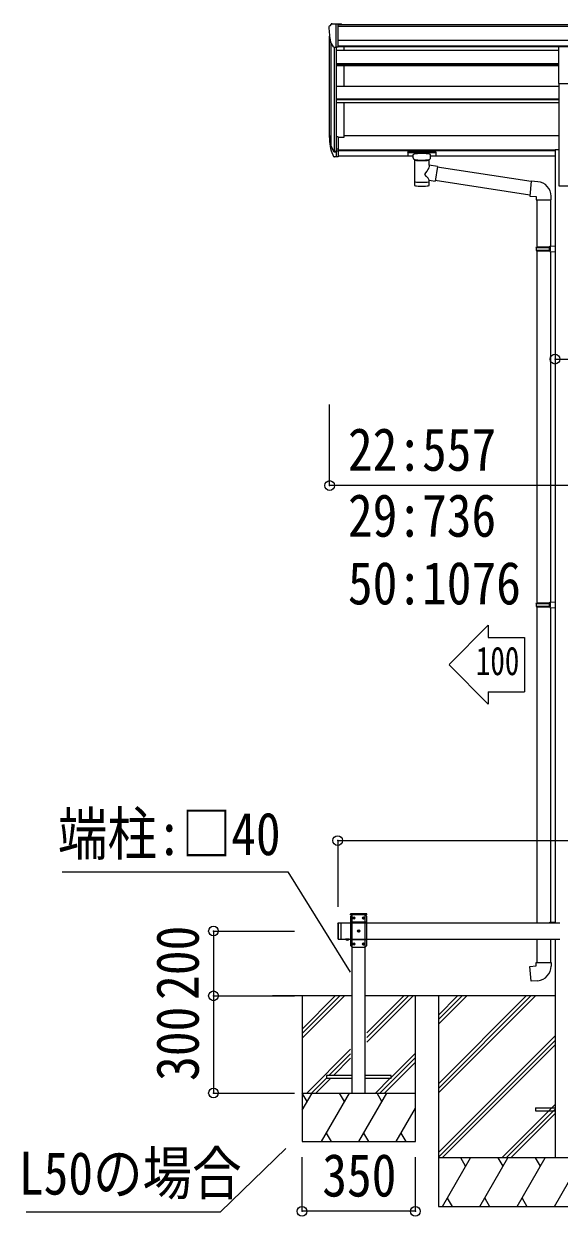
# Model space of a CAD drawing. Units: millimetres at full size, sheet at 1:30. Extents: x -8385 to 8479, y -5853 to 5787.
# Drawn here: x 1971 to 3625, y -3098 to 583 of the extents above; entities that cross this region are included whole.
import ezdxf
from ezdxf.enums import TextEntityAlignment as Align

# ---------------------------------------------------------------- set-up
doc = ezdxf.new("R2010")
doc.units = ezdxf.units.MM
doc.header["$LTSCALE"] = 30
doc.header["$PDMODE"] = 32
doc.header["$PDSIZE"] = 30
doc.linetypes.add('CHAIN1', pattern=[8, 5, -1, 1, -1])
for name, color, linetype, lineweight in [('0-0_0', 7, 'Continuous', 9), ('0-1_本体', 4, 'Continuous', 9), ('0-2_部品', 7, 'Continuous', 9), ('0-3_ELV2', 4, 'Continuous', 9), ('0-4_TABLE1', 3, 'Continuous', 9), ('0-5_DIM1', 3, 'Continuous', 9), ('0-6_OTH_LINE', 6, 'Continuous', 9), ('0-8_PARTS2', 5, 'CHAIN1', 9), ('0-A_寸法', 6, 'Continuous', 9)]:
    doc.layers.add(name, color=color, linetype=linetype, lineweight=lineweight)
doc.styles.add('ＭＳ ゴシック', font='')
doc.styles.get('ＭＳ ゴシック').set_extended_font_data('MS Gothic')

msp = doc.modelspace()

# ---------------------------------------------------------------- linework, layer by layer
at = {"layer": '0-0_0'}
for p, q in [((2985.33, -2417.54), (2738.79, -2417.54)), ((2830.33, -2417.54), (2830.33, -2867.54)), ((2830.33, -2519.89), (2932.68, -2417.54)), ((2830.33, -2534.03), (2946.82, -2417.54)), ((2830.33, -2548.17), (2960.96, -2417.54)), ((3611.83, -2417.54), (3025.33, -2417.54)), ((3030.33, -2560.3), (3173.1, -2417.54)), ((3030.33, -2546.16), (3158.96, -2417.54)), ((3030.33, -2532.02), (3144.81, -2417.54)), ((3180.33, -2867.54), (3180.33, -2417.54)), ((3251.43, -2689.04), (3522.94, -2417.54)), ((3251.43, -2703.18), (3537.08, -2417.54)), ((3251.43, -2717.32), (3551.22, -2417.54)), ((3251.43, -2476.91), (3310.8, -2417.54)), ((3251.43, -2491.05), (3324.95, -2417.54)), ((3251.43, -2505.19), (3339.09, -2417.54)), ((3251.43, -2901.17), (3611.83, -2540.78)), ((3251.43, -2915.31), (3611.83, -2554.92)), ((3263.35, -2917.54), (3611.83, -2569.06)), ((2844.81, -2717.54), (2980.33, -2582.02)), ((2912.95, -2663.54), (2980.33, -2596.16)), ((2927.09, -2663.54), (2980.33, -2610.3)), ((3071.08, -2717.54), (3180.33, -2608.3)), ((3105.33, -2669.15), (3180.33, -2594.15)), ((3085.23, -2717.54), (3180.33, -2622.44)), ((2858.95, -2717.54), (2905.33, -2671.16)), ((2873.09, -2717.54), (2919.09, -2671.54)), ((3056.94, -2717.54), (3102.94, -2671.54)), ((2830.33, -2770.66), (2861, -2717.54)), ((2830.33, -2717.54), (3180.33, -2717.54)), ((2846, -2743.52), (2830.99, -2717.54)), ((2889.86, -2867.54), (2976.47, -2717.54)), ((2961.47, -2743.52), (2946.46, -2717.54)), ((3005.33, -2867.54), (3091.94, -2717.54)), ((3076.94, -2743.52), (3061.94, -2717.54)), ((3447.2, -2917.54), (3611.83, -2752.91)), ((3120.8, -2867.54), (3180.33, -2764.44)), ((3461.34, -2917.54), (3611.83, -2767.05)), ((3475.48, -2917.54), (3611.83, -2781.19)), ((2830.33, -2867.54), (3180.33, -2867.54)), ((2904.86, -2841.56), (2919.86, -2867.54)), ((3020.33, -2841.56), (3035.33, -2867.54)), ((3135.8, -2841.56), (3150.8, -2867.54)), ((4051.43, -2917.54), (3251.43, -2917.54)), ((3264.14, -3067.54), (3350.74, -2917.54)), ((3335.74, -2943.52), (3320.74, -2917.54)), ((3379.61, -3067.54), (3466.21, -2917.54)), ((3451.21, -2943.52), (3436.21, -2917.54)), ((3495.08, -3067.54), (3581.68, -2917.54)), ((3566.68, -2943.52), (3551.68, -2917.54)), ((3610.55, -3067.54), (3697.15, -2917.54)), ((3279.14, -3041.56), (3294.14, -3067.54)), ((3394.61, -3041.56), (3409.61, -3067.54)), ((3510.08, -3041.56), (3525.08, -3067.54))]:
    msp.add_line(p, q, dxfattribs=at)
msp.add_lwpolyline([(3251.43, -2417.54), (3251.43, -3067.54), (4051.43, -3067.54)], dxfattribs=at)
at = {"layer": '0-1_本体'}
for p, q in [((2941.83, 581.11), (5792.83, 581.11)), ((2941.83, 575.76), (5792.83, 575.76)), ((2915.33, 231.59), (2915.33, 544.35)), ((2919.61, 525.55), (2919.61, 207.32)), ((2941.83, 532.23), (5792.83, 532.23)), ((2929.33, 510.2), (2929.33, 189.32)), ((2935.33, 509.72), (2935.33, 233.76)), ((3623.93, 500.93), (2935.33, 500.93)), ((2941.83, 514.56), (5792.83, 514.56)), ((3623.93, 512.18), (2941.83, 512.18)), ((2960.33, 500.93), (2960.33, 512.18)), ((3623.93, 459), (2935.33, 459)), ((3623.93, 457.51), (2935.33, 457.51)), ((3623.93, 453.31), (2935.33, 453.31)), ((2960.33, 389.57), (2960.33, 453.31)), ((3623.92, 389.57), (2935.33, 389.57)), ((3623.93, 399.14), (3623.93, 82.35)), ((3623.93, 350.13), (2935.33, 350.13)), ((3623.93, 348.65), (2935.33, 348.65)), ((3623.93, 339.4), (2935.33, 339.4)), ((2960.33, 232.93), (2960.33, 339.4)), ((2941.83, 232.93), (2960.33, 232.93)), ((2960.33, 237.73), (3623.93, 237.73)), ((2941.83, 193.64), (3611.93, 193.64)), ((2941.83, 192.24), (3611.93, 192.24)), ((3611.93, 194.92), (3623.93, 194.92)), ((3611.93, 194.92), (3611.93, -2192.54)), ((2941.83, 174.87), (3173.43, 174.87)), ((3227.43, 174.87), (3611.93, 174.87)), ((3623.93, 82.35), (3678.93, 82.35)), ((3611.93, -2242.54), (3611.93, -2917.54))]:
    msp.add_line(p, q, dxfattribs=at)
at = {"layer": '0-2_部品'}
for p, q in [((2913.33, 573.34), (2913.33, 572.71)), ((2920.24, 582.14), (2916.17, 576.33)), ((2923.33, 582.71), (2921, 582.57)), ((2923.33, 582.71), (2941.83, 582.71)), ((2935.33, 509.72), (2935.33, 582.71)), ((2941.83, 582.71), (2951.83, 582.62)), ((2941.83, 510.72), (2941.83, 582.71)), ((2951.83, 581.11), (2951.83, 582.62)), ((2927.71, 511.54), (2918.43, 527.6)), ((2935.33, 509.72), (2930.12, 510.04)), ((2941.83, 510.72), (2935.33, 510.72)), ((3623.93, 512.87), (3678.93, 512.87)), ((3623.93, 398.71), (3623.93, 512.87)), ((3623.93, 398.71), (3678.93, 398.71)), ((2935.33, 233.76), (2935.33, 171.87)), ((2941.83, 233.76), (2935.33, 233.76)), ((2941.83, 233.76), (2941.83, 172.69)), ((2917.72, 207.72), (2927.89, 188.54)), ((2928.9, 189.79), (2919.14, 208.21)), ((2920.31, 190.86), (2927.89, 173.37)), ((2935.33, 189.04), (2930.2, 189.04)), ((2935.33, 187.04), (2930.49, 187.04)), ((2941.83, 195.44), (2935.33, 195.44)), ((2941.83, 190.04), (2935.33, 190.04)), ((3156.93, 186.98), (3156.93, 176.22)), ((3156.93, 186.79), (3156.93, 185.25)), ((3158.93, 187.65), (3241.93, 187.65)), ((3158.93, 185.47), (3241.93, 185.47)), ((3243.93, 186.98), (3243.93, 176.22)), ((2935.33, 171.87), (2930.49, 171.87)), ((2941.83, 172.69), (2935.33, 172.69)), ((3158.93, 175.56), (3173.43, 175.56)), ((3173.43, 168.75), (3173.43, 179.03)), ((3177.53, 164.25), (3177.52, 83.96)), ((3223.33, 146.68), (3223.33, 164.26)), ((3227.43, 168.75), (3227.43, 179.03)), ((3227.43, 175.56), (3241.93, 175.56)), ((3248.56, 142.77), (3223.33, 146.68)), ((3248.56, 142.77), (3241.54, 97.51)), ((3537.91, 95.82), (3248.24, 140.75)), ((3223.35, 83.96), (3223.33, 100.59)), ((3223.33, 100.33), (3241.54, 97.51)), ((3534.24, 53.88), (3241.81, 99.25)), ((3558.86, 95.28), (3538.02, 97.1)), ((3553.93, 39.53), (3599.93, 39.53)), ((3555.93, 39.53), (3555.93, -105.6)), ((3597.93, 39.53), (3597.93, -103.04)), ((3599.93, 39.53), (3599.93, 50.45)), ((3553.93, -107.6), (3554.93, -105.6)), ((3553.93, -107.6), (3597.93, -107.6)), ((3553.93, -107.6), (3553.93, -115.6)), ((3554.93, -105.6), (3597.93, -105.6)), ((3593.46, -107.6), (3593.03, -105.6)), ((3595.93, -103.1), (3611.93, -102.63)), ((3595.93, -105.1), (3595.93, -103.1)), ((3595.93, -105.1), (3597.93, -105.1)), ((3611.93, -102.63), (3611.93, -120.57)), ((3553.93, -115.6), (3597.93, -115.6)), ((3553.93, -115.6), (3554.93, -117.6)), ((3554.93, -117.6), (3597.93, -117.6)), ((3555.93, -117.6), (3555.93, -1204.78)), ((3595.93, -120.1), (3595.93, -118.1)), ((3595.93, -120.1), (3611.93, -120.57)), ((3597.93, -120.15), (3597.93, -1202.22)), ((3553.93, -1206.78), (3554.93, -1204.78)), ((3553.93, -1206.78), (3597.93, -1206.78)), ((3553.93, -1206.78), (3553.93, -1214.78)), ((3554.93, -1204.78), (3597.93, -1204.78)), ((3593.46, -1206.78), (3593.03, -1204.78)), ((3595.93, -1202.28), (3611.93, -1201.81)), ((3595.93, -1204.28), (3595.93, -1202.28)), ((3595.93, -1204.28), (3597.93, -1204.28)), ((3611.93, -1201.81), (3611.93, -1219.75)), ((3553.93, -1214.78), (3597.93, -1214.78)), ((3553.93, -1214.78), (3554.93, -1216.78)), ((3554.93, -1216.78), (3597.93, -1216.78)), ((3555.93, -1216.78), (3555.93, -2192.54)), ((3595.93, -1219.28), (3595.93, -1217.28)), ((3595.93, -1219.28), (3611.93, -1219.75)), ((3597.93, -1219.34), (3597.91, -2190.39)), ((3595.93, -2190.44), (3611.93, -2189.97)), ((3595.93, -2192.44), (3595.93, -2190.44)), ((3595.93, -2192.44), (3597.93, -2192.44)), ((3597.93, -2192.54), (3597.93, -2192.44)), ((3555.93, -2242.54), (3555.93, -2314.94)), ((3597.93, -2242.54), (3597.93, -2314.94)), ((3553.93, -2314.94), (3599.93, -2314.94)), ((3553.93, -2324.94), (3553.93, -2314.94)), ((3599.93, -2314.94), (3599.93, -2325.86))]:
    msp.add_line(p, q, dxfattribs=at)
at = {"layer": '0-2_部品', "color": 4}
for p, q in [((3551.43, -2763.04), (3611.83, -2763.04)), ((3551.43, -2763.04), (3551.43, -2772.04)), ((3551.43, -2772.04), (3611.83, -2772.04))]:
    msp.add_line(p, q, dxfattribs=at)
at = {"layer": '0-2_部品'}
for points in [[(3156.93, 186.98), (3156.97, 187.18), (3157.06, 187.31), (3157.15, 187.41), (3157.25, 187.47), (3157.38, 187.51), (3157.67, 187.58), (3158.16, 187.62), (3158.7, 187.64), (3158.93, 187.65)], [(3241.93, 187.65), (3242.29, 187.64), (3242.82, 187.62), (3243.27, 187.56), (3243.57, 187.49), (3243.74, 187.39), (3243.86, 187.25), (3243.93, 187.07), (3243.93, 186.98)], [(3156.93, 176.22), (3156.97, 176.03), (3157.06, 175.89), (3157.15, 175.8), (3157.25, 175.74), (3157.38, 175.69), (3157.67, 175.63), (3158.16, 175.58), (3158.7, 175.56), (3158.93, 175.56)], [(3173.47, 168.81), (3173.45, 168.45), (3173.7, 167.49), (3174.22, 166.61), (3175.02, 165.77), (3176.13, 164.97), (3177.53, 164.25)], [(3223.33, 164.26), (3223.57, 164.35), (3224.92, 165.09), (3226.04, 165.94), (3226.79, 166.8), (3227.25, 167.7), (3227.42, 168.59)], [(3241.93, 175.56), (3242.29, 175.56), (3242.82, 175.59), (3243.27, 175.64), (3243.57, 175.72), (3243.74, 175.81), (3243.86, 175.95), (3243.93, 176.13), (3243.93, 176.22)], [(3538.02, 97.1), (3534.01, 51.27), (3553.93, 49.53), (3553.93, 39.53)], [(3593.46, -107.6), (3593.46, -115.6), (3593.03, -117.6)], [(3595.93, -118.1), (3597.93, -118.1), (3597.93, -105.1)], [(3593.46, -1206.78), (3593.46, -1214.78), (3593.03, -1216.78)], [(3595.93, -1217.28), (3597.93, -1217.28), (3597.93, -1204.28)], [(3558.86, -2370.69), (3538.02, -2372.51), (3534.01, -2326.69), (3553.93, -2324.94)]]:
    msp.add_lwpolyline(points, dxfattribs=at)
for centre, radius, start, end in [((2916.33, 573.34), 3, 93, 180), ((3115.33, 572.71), 202, 180, 192.90261), ((2921.06, 581.57), 1, 93.5, 145), ((2930.31, 513.04), 3, 210, 266.5), ((3003.99, 229.88), 89.07, 174.49576, 194.41188), ((3003.28, 234.16), 88.05, 177.22392, 197.21071), ((3048.55, 226.94), 133.22, 183.27987, 195.71302), ((2930.49, 190.04), 3, 210, 270), ((2930.2, 190.54), 1.5, 210, 270), ((2930.49, 174.87), 3, 210, 270), ((3554.93, 50.45), 45, 0, 85), ((3554.93, -2325.86), 45, 275, 0)]:
    msp.add_arc(centre, radius, start, end, dxfattribs=at)
for centre, major_axis, ratio, start_param, end_param in [((3158.93, 185.25), (2, 0), 0.109601, 1.5707963, 3.1415927), ((3241.93, 185.25), (2, 0), 0.109601, 0, 1.5707963), ((3200.43, 179.03), (27, 0), 0.122176, 6.2831853, 9.424778), ((3200.45, 163.8), (-22.91, 0.42), 0.072511, 0.0008029, 1.5715993), ((3200.45, 162.17), (-22.91, 0.42), 0.072511, 0.0008029, 1.5715993), ((3200.42, 163.8), (22.92, 0.42), 0.07247, 4.71158, 6.2823764), ((3200.42, 162.17), (22.92, 0.42), 0.07247, 4.71158, 6.2823764), ((3211.43, 168.75), (16, 0), 0.361356, 6.2636979, 6.2831853), ((3200.43, 120.14), (-22.81, -26.62), 0.234429, 1.6855472, 3.1268519), ((3202.99, 122.78), (20.32, -22.25), 0.045535, 0.0389954, 1.3075346), ((3200.43, 83.96), (22.92, 0), 0.101955, 3.1415499, 6.2833984), ((3200.43, 96.4), (22.91, 0), 0.122865, 3.1415927, 6.2831853)]:
    msp.add_ellipse(centre, major_axis=major_axis, ratio=ratio, start_param=start_param, end_param=end_param, dxfattribs=at)
at = {"layer": '0-3_ELV2'}
for p, q in [((2980.03, -2167.54), (2980.14, -2165.49)), ((3030.63, -2167.54), (2980.03, -2167.54)), ((3029.53, -2164.54), (2981.14, -2164.54)), ((2985.33, -2717.54), (2985.33, -2167.54)), ((3025.33, -2167.54), (3030.33, -2172.54)), ((3025.33, -2717.54), (3025.33, -2167.54)), ((3030.63, -2167.54), (3030.52, -2165.49)), ((2980.33, -2172.54), (2980.33, -2262.54)), ((3030.33, -2190.24), (2980.33, -2190.24)), ((2989.07, -2177.12), (2988.23, -2177.12)), ((2991.59, -2177.96), (2992.43, -2177.96)), ((3019.07, -2177.12), (3018.23, -2177.12)), ((3021.59, -2177.96), (3022.43, -2177.96)), ((3030.33, -2262.54), (3030.33, -2172.54)), ((3030.33, -2244.84), (2980.33, -2244.84)), ((3004.07, -2217.12), (3003.23, -2217.12)), ((3006.59, -2217.96), (3007.43, -2217.96)), ((2985.33, -2267.54), (2980.33, -2262.54)), ((2989.07, -2257.12), (2988.23, -2257.12)), ((2991.59, -2257.96), (2992.43, -2257.96)), ((3019.07, -2257.12), (3018.23, -2257.12)), ((3021.59, -2257.96), (3022.43, -2257.96)), ((2905.33, -2663.54), (2905.33, -2671.54)), ((2985.33, -2663.54), (2905.33, -2663.54)), ((2905.33, -2671.54), (2985.33, -2671.54)), ((3105.33, -2663.54), (3025.33, -2663.54)), ((3025.33, -2671.54), (3105.33, -2671.54)), ((3105.33, -2671.54), (3105.33, -2663.54))]:
    msp.add_line(p, q, dxfattribs=at)
for points in [[(3025.33, -2167.54), (2985.33, -2167.54), (2980.33, -2172.54)], [(2988.23, -2177.12), (2988.23, -2177.96), (2989.07, -2177.96)], [(2990.75, -2176.28), (2990.75, -2175.44), (2989.91, -2175.44), (2989.91, -2176.28)], [(2989.91, -2178.8), (2989.91, -2179.64), (2990.75, -2179.64), (2990.75, -2178.8)], [(2992.43, -2177.96), (2992.43, -2177.12), (2991.59, -2177.12)], [(3018.23, -2177.12), (3018.23, -2177.96), (3019.07, -2177.96)], [(3020.75, -2176.28), (3020.75, -2175.44), (3019.91, -2175.44), (3019.91, -2176.28)], [(3019.91, -2178.8), (3019.91, -2179.64), (3020.75, -2179.64), (3020.75, -2178.8)], [(3022.43, -2177.96), (3022.43, -2177.12), (3021.59, -2177.12)], [(3003.23, -2217.12), (3003.23, -2217.96), (3004.07, -2217.96)], [(3005.75, -2216.28), (3005.75, -2215.44), (3004.91, -2215.44), (3004.91, -2216.28)], [(3004.91, -2218.8), (3004.91, -2219.64), (3005.75, -2219.64), (3005.75, -2218.8)], [(3007.43, -2217.96), (3007.43, -2217.12), (3006.59, -2217.12)], [(2985.33, -2267.54), (3025.33, -2267.54), (3030.33, -2262.54)], [(2988.23, -2257.12), (2988.23, -2257.96), (2989.07, -2257.96)], [(2990.75, -2256.28), (2990.75, -2255.44), (2989.91, -2255.44), (2989.91, -2256.28)], [(2989.91, -2258.8), (2989.91, -2259.64), (2990.75, -2259.64), (2990.75, -2258.8)], [(2992.43, -2257.96), (2992.43, -2257.12), (2991.59, -2257.12)], [(3018.23, -2257.12), (3018.23, -2257.96), (3019.07, -2257.96)], [(3020.75, -2256.28), (3020.75, -2255.44), (3019.91, -2255.44), (3019.91, -2256.28)], [(3019.91, -2258.8), (3019.91, -2259.64), (3020.75, -2259.64), (3020.75, -2258.8)], [(3022.43, -2257.96), (3022.43, -2257.12), (3021.59, -2257.12)]]:
    msp.add_lwpolyline(points, dxfattribs=at)
for centre in [(2990.33, -2177.54), (3020.33, -2177.54), (3005.33, -2217.54), (2990.33, -2257.54), (3020.33, -2257.54)]:
    msp.add_circle(centre, 3.5, dxfattribs=at)
for centre, radius, start, end in [((2981.14, -2165.54), 1, 90, 176.99994), ((3029.53, -2165.54), 1, 3.00011, 90), ((2989.07, -2176.28), 0.84, 270, 0), ((2989.07, -2178.8), 0.84, 0, 90), ((2991.59, -2176.28), 0.84, 180, 270), ((2991.59, -2178.8), 0.84, 90, 180), ((3019.07, -2176.28), 0.84, 270, 0), ((3019.07, -2178.8), 0.84, 0, 90), ((3021.59, -2176.28), 0.84, 180, 270), ((3021.59, -2178.8), 0.84, 90, 180), ((3004.07, -2216.28), 0.84, 270, 0), ((3004.07, -2218.8), 0.84, 0, 90), ((3006.59, -2216.28), 0.84, 180, 270), ((3006.59, -2218.8), 0.84, 90, 180), ((2989.07, -2256.28), 0.84, 270, 0), ((2989.07, -2258.8), 0.84, 0, 90), ((2991.59, -2256.28), 0.84, 180, 270), ((2991.59, -2258.8), 0.84, 90, 180), ((3019.07, -2256.28), 0.84, 270, 0), ((3019.07, -2258.8), 0.84, 0, 90), ((3021.59, -2256.28), 0.84, 180, 270), ((3021.59, -2258.8), 0.84, 90, 180)]:
    msp.add_arc(centre, radius, start, end, dxfattribs=at)
at = {"layer": '0-4_TABLE1'}
for p, q in [((2088.75, -2034.63), (2786.61, -2034.63)), ((2786.61, -2034.63), (2979.4, -2344.23)), ((2950.33, -2192.54), (3626.43, -2192.54)), ((2950.33, -2242.54), (3626.43, -2242.54))]:
    msp.add_line(p, q, dxfattribs=at)
at = {"layer": '0-5_DIM1'}
for p, q in [((2940.33, -2194.54), (2940.33, -2240.54)), ((2942.33, -2192.54), (2942.33, -2242.54)), ((2950.33, -2192.54), (2950.33, -2242.54)), ((2940.33, -2240.54), (2942.33, -2242.54)), ((2942.33, -2242.54), (2952.33, -2242.54)), ((2976.23, -2242.54), (2964.43, -2242.54)), ((2964.43, -2242.54), (2964.43, -2243.05)), ((2976.23, -2242.54), (2964.43, -2242.54)), ((2964.43, -2242.54), (2964.43, -2243.05)), ((2976.23, -2243.05), (2964.43, -2243.05)), ((2976.23, -2243.05), (2964.43, -2243.05)), ((2972.83, -2242.54), (2967.83, -2242.54)), ((2972.83, -2242.54), (2967.83, -2242.54)), ((2976.23, -2242.54), (2976.23, -2243.05)), ((2976.23, -2242.54), (2976.23, -2243.05))]:
    msp.add_line(p, q, dxfattribs=at)
for points in [[(2940.33, -2194.54), (2942.33, -2192.54), (2952.33, -2192.54)], [(2967.88, -2245.26), (2969.18, -2242.59), (2970.33, -2241.98)], [(2967.88, -2245.26), (2969.18, -2242.59), (2970.33, -2241.98)], [(2972.78, -2245.26), (2971.48, -2242.59), (2970.33, -2241.98)], [(2972.78, -2245.26), (2971.48, -2242.59), (2970.33, -2241.98)]]:
    msp.add_lwpolyline(points, dxfattribs=at)
msp.add_arc((2970.33, -2237.62), 8.02, 222.61678, 317.38322, dxfattribs=at)
msp.add_arc((2970.33, -2237.62), 8.02, 222.61678, 317.38322, dxfattribs=at)
at = {"layer": '0-6_OTH_LINE'}
for p, q in [((2915.33, -842.34), (2915.33, -592.34)), ((5819.33, -842.34), (2915.33, -842.34)), ((2556.66, -2217.54), (2806.66, -2217.54)), ((2556.66, -2217.54), (2556.66, -2417.54)), ((2556.66, -2217.54), (2806.66, -2217.54)), ((2556.66, -2217.54), (2556.66, -2417.54)), ((2556.66, -2417.54), (2806.66, -2417.54)), ((2556.66, -2417.54), (2806.66, -2417.54)), ((2556.66, -2417.54), (2556.66, -2717.54)), ((2556.66, -2717.54), (2806.66, -2717.54)), ((2830.33, -3082.54), (2830.33, -2915.15)), ((3180.33, -3082.54), (3180.33, -2915.15)), ((3180.33, -3082.54), (2830.33, -3082.54)), ((3180.33, -3082.54), (2830.33, -3082.54))]:
    msp.add_line(p, q, dxfattribs=at)
at = {"layer": '0-6_OTH_LINE', "color": 7}
for p, q in [((3405, -1273.86), (3284.77, -1395.07)), ((3405, -1273.86), (3405, -1311.5)), ((3405, -1516.9), (3284.77, -1395.69)), ((3405, -1479.27), (3517.22, -1479.27)), ((3405, -1479.27), (3405, -1516.9))]:
    msp.add_line(p, q, dxfattribs=at)
at = {"layer": '0-6_OTH_LINE'}
msp.add_lwpolyline([(3611.93, -452.24), (3690.93, -452.24), (4868.84, -452.24)], dxfattribs=at)
at = {"layer": '0-6_OTH_LINE', "color": 7}
for points in [[(3405, -1311.5), (3517.22, -1311.5), (3517.22, -1479.27)], [(1977.97, -3083.84), (2578.09, -3083.84), (2780.34, -2888.22)]]:
    msp.add_lwpolyline(points, dxfattribs=at)
at = {"layer": '0-6_OTH_LINE'}
for p in [(3611.93, -452.24), (2915.33, -842.34), (2556.66, -2217.54), (2556.66, -2217.54), (2556.66, -2417.54), (2556.66, -2417.54), (2556.66, -2717.54), (2830.33, -3082.54), (2830.33, -3082.54), (3180.33, -3082.54), (3180.33, -3082.54)]:
    msp.add_point(p, dxfattribs=at)
at = {"layer": '0-A_寸法'}
for q in [(2940.33, -2142.74), (5794.33, -1938.12)]:
    msp.add_line((2940.33, -1938.12), q, dxfattribs=at)
msp.add_point((2940.33, -1938.12), dxfattribs=at)

# ---------------------------------------------------------------- texts
at = {"layer": '0-6_OTH_LINE', "color": 7, "style": 'ＭＳ ゴシック'}
for s, height, width, p in [('22:557', 132, 0.85, (2972.06, -836.34)), ('29:736', 132, 0.85, (2972.06, -1040.02)), ('50:1076', 132, 0.85, (2972.06, -1248.9)), ('100', 87.98, 0.75, (3367.12, -1453.99)), ('L50の場合', 132, 0.85, (1955.45, -3070.58)), ('350', 132, 0.85, (2892.83, -3076.54)), ('350', 132, 0.85, (2892.83, -3076.54))]:
    msp.add_text(s, height=height, dxfattribs=dict(at, width=width)).set_placement(p, align=Align.BOTTOM_LEFT)
at = {"layer": '0-6_OTH_LINE', "color": 7, "style": 'ＭＳ ゴシック', "width": 0.85}
for s, p in [('200', (2550.66, -2430.04)), ('200', (2550.66, -2430.04)), ('300', (2550.66, -2680.04))]:
    msp.add_text(s, height=132, rotation=90, dxfattribs=at).set_placement(p, align=Align.BOTTOM_LEFT)
at = {"layer": '0-8_PARTS2', "color": 7, "style": 'ＭＳ ゴシック', "width": 0.85}
msp.add_text('端柱:□40', height=132, dxfattribs=at).set_placement((2075.85, -2022.85), align=Align.BOTTOM_LEFT)

doc.saveas('drawing.dxf')
